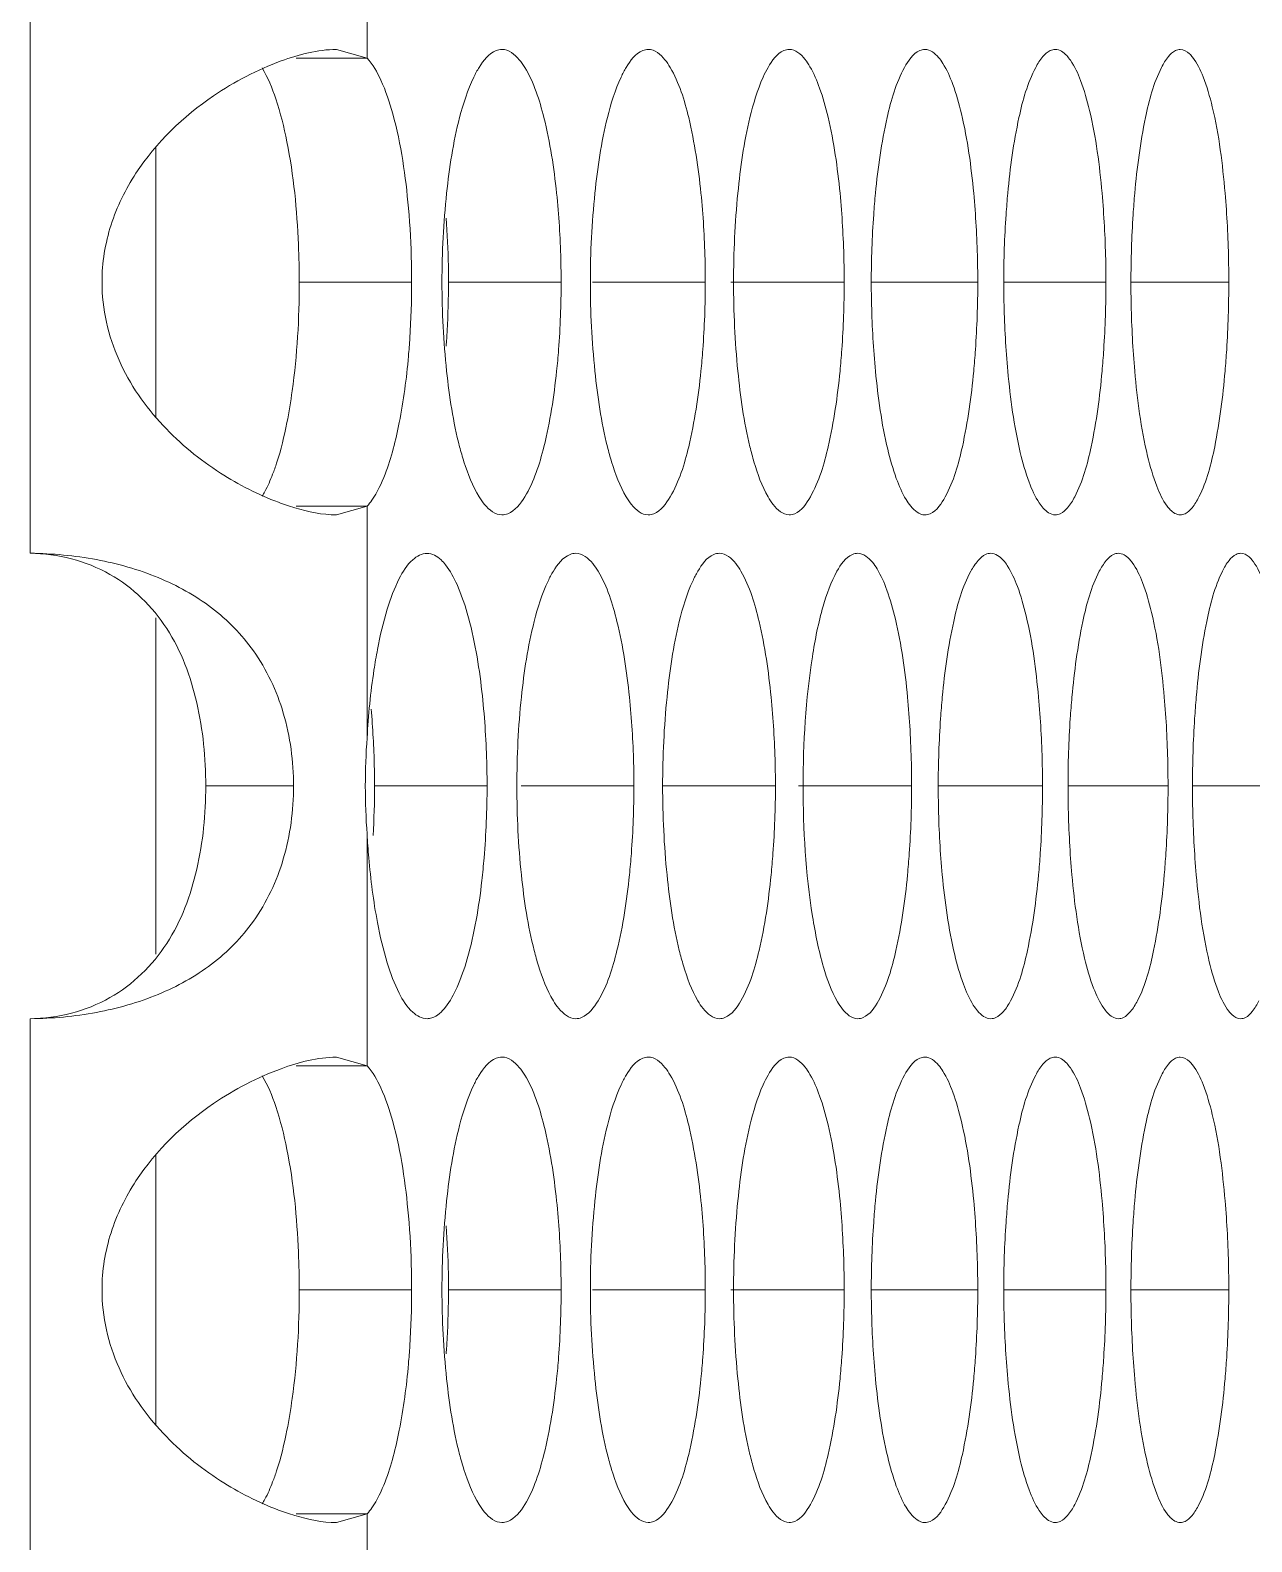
# Model space of a CAD drawing. Header units: millimetres. Extents: x 1177 to 4147, y 93 to 2194.
# Drawn here: x 2891.19 to 2906.93, y 1622.15 to 1641.64 of the extents above; entities that cross this region are included whole.
import ezdxf

# ---------------------------------------------------------------- set-up
doc = ezdxf.new("R2010")
doc.units = ezdxf.units.MM
doc.header["$LTSCALE"] = 0.1
doc.layers.get('0').update_dxf_attribs({"lineweight": 13})
doc.layers.add('标注', color=251, linetype='Continuous', lineweight=9)

msp = doc.modelspace()

# ---------------------------------------------------------------- linework, layer by layer
for p, q in [((2895.532, 1641.277), (2895.532, 1644.264)), ((2891.191, 1634.895), (2891.191, 1641.885)), ((2895.532, 1632.516), (2895.532, 1635.503)), ((2895.532, 1628.287), (2895.532, 1631.274)), ((2891.191, 1621.904), (2891.191, 1628.895)), ((2895.532, 1619.526), (2895.532, 1622.512))]:
    msp.add_line(p, q)
at = {"layer": '标注'}
for p, q in [((2894.616, 1641.277), (2895.532, 1641.277)), ((2895.532, 1641.277), (2895.137, 1641.39)), ((2892.81, 1640.128), (2892.81, 1636.652)), ((2894.658, 1638.39), (2896.106, 1638.39)), ((2896.581, 1638.39), (2898.032, 1638.39)), ((2898.435, 1638.39), (2899.89, 1638.39)), ((2900.221, 1638.39), (2901.68, 1638.39)), ((2902.029, 1638.39), (2903.401, 1638.39)), ((2903.736, 1638.39), (2905.053, 1638.39)), ((2905.375, 1638.39), (2906.636, 1638.39)), ((2894.616, 1635.503), (2895.532, 1635.503)), ((2895.137, 1635.39), (2895.532, 1635.503)), ((2892.81, 1634.062), (2892.81, 1629.727)), ((2893.453, 1631.895), (2894.584, 1631.895)), ((2895.628, 1631.895), (2897.078, 1631.895)), ((2897.516, 1631.895), (2898.97, 1631.895)), ((2899.337, 1631.895), (2900.794, 1631.895)), ((2901.089, 1631.895), (2902.549, 1631.895)), ((2902.892, 1631.895), (2904.235, 1631.895)), ((2904.564, 1631.895), (2905.853, 1631.895)), ((2906.168, 1631.895), (2907.402, 1631.895)), ((2894.616, 1628.287), (2895.532, 1628.287)), ((2895.532, 1628.287), (2895.137, 1628.399)), ((2892.81, 1627.138), (2892.81, 1623.661)), ((2894.658, 1625.4), (2896.106, 1625.4)), ((2896.581, 1625.4), (2898.032, 1625.4)), ((2898.435, 1625.4), (2899.89, 1625.4)), ((2900.221, 1625.4), (2901.68, 1625.4)), ((2902.029, 1625.4), (2903.401, 1625.4)), ((2903.736, 1625.4), (2905.053, 1625.4)), ((2905.375, 1625.4), (2906.636, 1625.4)), ((2894.616, 1622.512), (2895.532, 1622.512)), ((2895.137, 1622.4), (2895.532, 1622.512))]:
    msp.add_line(p, q, dxfattribs=at)
for centre, radius, start, end in [((2904.136, 1631.887), 8.627, 175.8208, 179.9495), ((2904.136, 1631.902), 8.627, 180.0505, 184.1792), ((2884.338, 1631.894), 11.29, 356.7614, 0.0035)]:
    msp.add_arc(centre, radius, start, end, dxfattribs=at)
for points, knots in [([(2895.137, 1641.39), (2894.895, 1641.389), (2894.332, 1641.24), (2893.824, 1640.976), (2893.553, 1640.792)], [0, 0, 0, 0, 0.425121, 1, 1, 1, 1]), ([(2896.065, 1639.344), (2896.029, 1639.754), (2895.951, 1640.319), (2895.738, 1640.96), (2895.608, 1641.196), (2895.532, 1641.277)], [0, 0, 0, 0, 0.608781, 0.835781, 1, 1, 1, 1]), ([(2897.27, 1641.39), (2897.244, 1641.39), (2897.116, 1641.361), (2897.03, 1641.246), (2896.976, 1641.158)], [0, 0, 0, 0, 0.199148, 1, 1, 1, 1]), ([(2897.563, 1641.158), (2897.541, 1641.193), (2897.472, 1641.295), (2897.356, 1641.39), (2897.27, 1641.39)], [0, 0, 0, 0, 0.321082, 1, 1, 1, 1]), ([(2899.155, 1641.39), (2899.131, 1641.39), (2899.005, 1641.36), (2898.923, 1641.245), (2898.871, 1641.158)], [0, 0, 0, 0, 0.196477, 1, 1, 1, 1]), ([(2899.437, 1641.158), (2899.417, 1641.193), (2899.351, 1641.294), (2899.239, 1641.39), (2899.155, 1641.39)], [0, 0, 0, 0, 0.324295, 1, 1, 1, 1]), ([(2900.972, 1641.39), (2900.948, 1641.39), (2900.825, 1641.359), (2900.748, 1641.244), (2900.699, 1641.158)], [0, 0, 0, 0, 0.193636, 1, 1, 1, 1]), ([(2901.239, 1641.167), (2901.22, 1641.2), (2901.158, 1641.297), (2901.052, 1641.39), (2900.972, 1641.39)], [0, 0, 0, 0, 0.326204, 1, 1, 1, 1]), ([(2902.72, 1641.39), (2902.698, 1641.39), (2902.577, 1641.358), (2902.505, 1641.243), (2902.458, 1641.158)], [0, 0, 0, 0, 0.190615, 1, 1, 1, 1]), ([(2902.951, 1641.21), (2902.934, 1641.237), (2902.879, 1641.317), (2902.788, 1641.39), (2902.72, 1641.39)], [0, 0, 0, 0, 0.321102, 1, 1, 1, 1]), ([(2904.4, 1641.39), (2904.378, 1641.39), (2904.315, 1641.373), (2904.225, 1641.29), (2904.174, 1641.207), (2904.148, 1641.158)], [0, 0, 0, 0, 0.185665, 0.530478, 1, 1, 1, 1]), ([(2904.595, 1641.251), (2904.58, 1641.272), (2904.532, 1641.336), (2904.456, 1641.39), (2904.4, 1641.39)], [0, 0, 0, 0, 0.314447, 1, 1, 1, 1]), ([(2906.011, 1641.39), (2905.99, 1641.39), (2905.928, 1641.373), (2905.843, 1641.289), (2905.794, 1641.207), (2905.769, 1641.158)], [0, 0, 0, 0, 0.182292, 0.52599, 1, 1, 1, 1]), ([(2906.17, 1641.289), (2906.158, 1641.305), (2906.117, 1641.352), (2906.055, 1641.39), (2906.011, 1641.39)], [0, 0, 0, 0, 0.305886, 1, 1, 1, 1]), ([(2906.588, 1639.537), (2906.556, 1639.911), (2906.495, 1640.421), (2906.328, 1641.003), (2906.229, 1641.215), (2906.17, 1641.289)], [0, 0, 0, 0, 0.619614, 0.843153, 1, 1, 1, 1]), ([(2894.499, 1640.201), (2894.462, 1640.388), (2894.382, 1640.713), (2894.255, 1641.027), (2894.179, 1641.151)], [0, 0, 0, 0, 0.568754, 1, 1, 1, 1]), ([(2896.976, 1641.158), (2896.95, 1641.118), (2896.841, 1640.913), (2896.77, 1640.689), (2896.724, 1640.511)], [0, 0, 0, 0, 0.20579, 1, 1, 1, 1]), ([(2897.974, 1639.537), (2897.94, 1639.865), (2897.855, 1640.417), (2897.683, 1640.961), (2897.563, 1641.158)], [0, 0, 0, 0, 0.587706, 1, 1, 1, 1]), ([(2898.871, 1641.158), (2898.847, 1641.118), (2898.741, 1640.912), (2898.673, 1640.689), (2898.629, 1640.511)], [0, 0, 0, 0, 0.205098, 1, 1, 1, 1]), ([(2899.834, 1639.537), (2899.801, 1639.864), (2899.719, 1640.416), (2899.555, 1640.96), (2899.437, 1641.158)], [0, 0, 0, 0, 0.588565, 1, 1, 1, 1]), ([(2900.699, 1641.158), (2900.675, 1641.118), (2900.573, 1640.911), (2900.508, 1640.689), (2900.465, 1640.511)], [0, 0, 0, 0, 0.204414, 1, 1, 1, 1]), ([(2901.626, 1639.537), (2901.594, 1639.867), (2901.531, 1640.325), (2901.38, 1640.866), (2901.29, 1641.08), (2901.239, 1641.167)], [0, 0, 0, 0, 0.590197, 0.820528, 1, 1, 1, 1]), ([(2902.458, 1641.158), (2902.347, 1640.959), (2902.192, 1640.414), (2902.115, 1639.864), (2902.083, 1639.537)], [0, 0, 0, 0, 0.410076, 1, 1, 1, 1]), ([(2903.349, 1639.537), (2903.316, 1639.881), (2903.254, 1640.356), (2903.098, 1640.912), (2903.004, 1641.126), (2902.951, 1641.21)], [0, 0, 0, 0, 0.598831, 0.827178, 1, 1, 1, 1]), ([(2904.148, 1641.158), (2904.041, 1640.958), (2903.893, 1640.413), (2903.818, 1639.864), (2903.788, 1639.537)], [0, 0, 0, 0, 0.409275, 1, 1, 1, 1]), ([(2905.003, 1639.537), (2904.971, 1639.896), (2904.909, 1640.388), (2904.747, 1640.957), (2904.651, 1641.171), (2904.595, 1641.251)], [0, 0, 0, 0, 0.608586, 0.834685, 1, 1, 1, 1]), ([(2905.769, 1641.158), (2905.666, 1640.957), (2905.525, 1640.412), (2905.453, 1639.864), (2905.424, 1639.537)], [0, 0, 0, 0, 0.408497, 1, 1, 1, 1]), ([(2893.553, 1640.792), (2893.164, 1640.527), (2892.628, 1640.014), (2892.197, 1639.138), (2892.116, 1638.639), (2892.116, 1638.39)], [0, 0, 0, 0, 0.48685, 0.742674, 1, 1, 1, 1]), ([(2896.724, 1640.511), (2896.642, 1640.192), (2896.533, 1639.485), (2896.497, 1638.773), (2896.497, 1638.39)], [0, 0, 0, 0, 0.462348, 1, 1, 1, 1]), ([(2898.629, 1640.511), (2898.549, 1640.191), (2898.445, 1639.485), (2898.409, 1638.773), (2898.409, 1638.39)], [0, 0, 0, 0, 0.462125, 1, 1, 1, 1]), ([(2900.465, 1640.511), (2900.388, 1640.191), (2900.288, 1639.484), (2900.254, 1638.773), (2900.254, 1638.39)], [0, 0, 0, 0, 0.461908, 1, 1, 1, 1]), ([(2894.658, 1638.39), (2894.658, 1638.551), (2894.644, 1639.157), (2894.586, 1639.764), (2894.499, 1640.201)], [0, 0, 0, 0, 0.265985, 1, 1, 1, 1]), ([(2898.032, 1638.39), (2898.032, 1638.488), (2898.027, 1638.871), (2898.004, 1639.254), (2897.974, 1639.537)], [0, 0, 0, 0, 0.255763, 1, 1, 1, 1]), ([(2899.89, 1638.39), (2899.89, 1638.488), (2899.885, 1638.871), (2899.863, 1639.254), (2899.834, 1639.537)], [0, 0, 0, 0, 0.25579, 1, 1, 1, 1]), ([(2901.68, 1638.39), (2901.68, 1638.488), (2901.675, 1638.871), (2901.653, 1639.254), (2901.626, 1639.537)], [0, 0, 0, 0, 0.255815, 1, 1, 1, 1]), ([(2902.083, 1639.537), (2902.074, 1639.445), (2902.043, 1639.063), (2902.029, 1638.68), (2902.029, 1638.39)], [0, 0, 0, 0, 0.242084, 1, 1, 1, 1]), ([(2903.401, 1638.39), (2903.401, 1638.488), (2903.396, 1638.871), (2903.375, 1639.254), (2903.349, 1639.537)], [0, 0, 0, 0, 0.25584, 1, 1, 1, 1]), ([(2903.788, 1639.537), (2903.78, 1639.445), (2903.749, 1639.063), (2903.736, 1638.68), (2903.736, 1638.39)], [0, 0, 0, 0, 0.242044, 1, 1, 1, 1]), ([(2905.053, 1638.39), (2905.053, 1638.488), (2905.048, 1638.871), (2905.028, 1639.253), (2905.003, 1639.537)], [0, 0, 0, 0, 0.255864, 1, 1, 1, 1]), ([(2905.424, 1639.537), (2905.416, 1639.445), (2905.387, 1639.063), (2905.375, 1638.68), (2905.375, 1638.39)], [0, 0, 0, 0, 0.242005, 1, 1, 1, 1]), ([(2906.636, 1638.39), (2906.636, 1638.488), (2906.632, 1638.871), (2906.612, 1639.253), (2906.588, 1639.537)], [0, 0, 0, 0, 0.255886, 1, 1, 1, 1]), ([(2896.106, 1638.39), (2896.106, 1638.471), (2896.103, 1638.789), (2896.086, 1639.107), (2896.065, 1639.344)], [0, 0, 0, 0, 0.253876, 1, 1, 1, 1]), ([(2896.581, 1638.39), (2896.581, 1638.46), (2896.578, 1638.735), (2896.566, 1639.011), (2896.551, 1639.217)], [0, 0, 0, 0, 0.252958, 1, 1, 1, 1]), ([(2892.116, 1638.39), (2892.116, 1638.046), (2892.273, 1637.357), (2892.859, 1636.523), (2893.591, 1635.924), (2894.129, 1635.65), (2894.391, 1635.552)], [0, 0, 0, 0, 0.268228, 0.532568, 0.782157, 1, 1, 1, 1]), ([(2894.499, 1636.579), (2894.526, 1636.715), (2894.623, 1637.314), (2894.658, 1637.922), (2894.658, 1638.39)], [0, 0, 0, 0, 0.228138, 1, 1, 1, 1]), ([(2896.065, 1637.436), (2896.072, 1637.514), (2896.096, 1637.831), (2896.106, 1638.15), (2896.106, 1638.39)], [0, 0, 0, 0, 0.244708, 1, 1, 1, 1]), ([(2896.497, 1638.39), (2896.497, 1638.007), (2896.533, 1637.295), (2896.642, 1636.588), (2896.724, 1636.269)], [0, 0, 0, 0, 0.537652, 1, 1, 1, 1]), ([(2896.551, 1637.563), (2896.556, 1637.631), (2896.573, 1637.906), (2896.581, 1638.182), (2896.581, 1638.39)], [0, 0, 0, 0, 0.246013, 1, 1, 1, 1]), ([(2897.974, 1637.243), (2897.984, 1637.335), (2898.018, 1637.716), (2898.032, 1638.1), (2898.032, 1638.39)], [0, 0, 0, 0, 0.24218, 1, 1, 1, 1]), ([(2898.409, 1638.39), (2898.409, 1638.007), (2898.445, 1637.295), (2898.549, 1636.589), (2898.629, 1636.269)], [0, 0, 0, 0, 0.537875, 1, 1, 1, 1]), ([(2899.834, 1637.243), (2899.843, 1637.335), (2899.876, 1637.717), (2899.89, 1638.1), (2899.89, 1638.39)], [0, 0, 0, 0, 0.242136, 1, 1, 1, 1]), ([(2900.254, 1638.39), (2900.254, 1638.007), (2900.288, 1637.296), (2900.388, 1636.589), (2900.465, 1636.269)], [0, 0, 0, 0, 0.538092, 1, 1, 1, 1]), ([(2901.626, 1637.243), (2901.635, 1637.335), (2901.666, 1637.717), (2901.68, 1638.1), (2901.68, 1638.39)], [0, 0, 0, 0, 0.242094, 1, 1, 1, 1]), ([(2902.029, 1638.39), (2902.029, 1638.292), (2902.034, 1637.909), (2902.056, 1637.526), (2902.083, 1637.243)], [0, 0, 0, 0, 0.25582, 1, 1, 1, 1]), ([(2903.349, 1637.243), (2903.357, 1637.335), (2903.388, 1637.717), (2903.401, 1638.1), (2903.401, 1638.39)], [0, 0, 0, 0, 0.242053, 1, 1, 1, 1]), ([(2903.736, 1638.39), (2903.736, 1638.292), (2903.741, 1637.909), (2903.762, 1637.526), (2903.788, 1637.243)], [0, 0, 0, 0, 0.255845, 1, 1, 1, 1]), ([(2905.003, 1637.243), (2905.011, 1637.335), (2905.04, 1637.717), (2905.053, 1638.1), (2905.053, 1638.39)], [0, 0, 0, 0, 0.242014, 1, 1, 1, 1]), ([(2905.375, 1638.39), (2905.375, 1638.292), (2905.379, 1637.909), (2905.399, 1637.527), (2905.424, 1637.243)], [0, 0, 0, 0, 0.255868, 1, 1, 1, 1]), ([(2906.588, 1637.243), (2906.596, 1637.335), (2906.624, 1637.717), (2906.636, 1638.1), (2906.636, 1638.39)], [0, 0, 0, 0, 0.241977, 1, 1, 1, 1]), ([(2895.763, 1635.914), (2895.846, 1636.129), (2895.973, 1636.634), (2896.04, 1637.149), (2896.065, 1637.436)], [0, 0, 0, 0, 0.444382, 1, 1, 1, 1]), ([(2897.563, 1635.622), (2897.683, 1635.819), (2897.855, 1636.363), (2897.94, 1636.915), (2897.974, 1637.243)], [0, 0, 0, 0, 0.412294, 1, 1, 1, 1]), ([(2899.437, 1635.622), (2899.555, 1635.82), (2899.719, 1636.364), (2899.801, 1636.916), (2899.834, 1637.243)], [0, 0, 0, 0, 0.411435, 1, 1, 1, 1]), ([(2901.244, 1635.622), (2901.357, 1635.821), (2901.515, 1636.365), (2901.594, 1636.916), (2901.626, 1637.243)], [0, 0, 0, 0, 0.410597, 1, 1, 1, 1]), ([(2902.083, 1637.243), (2902.116, 1636.905), (2902.179, 1636.436), (2902.334, 1635.886), (2902.426, 1635.673), (2902.478, 1635.587)], [0, 0, 0, 0, 0.595352, 0.824536, 1, 1, 1, 1]), ([(2902.982, 1635.622), (2903.091, 1635.822), (2903.243, 1636.366), (2903.318, 1636.916), (2903.349, 1637.243)], [0, 0, 0, 0, 0.409781, 1, 1, 1, 1]), ([(2903.788, 1637.243), (2903.821, 1636.89), (2903.884, 1636.404), (2904.044, 1635.84), (2904.139, 1635.626), (2904.194, 1635.544)], [0, 0, 0, 0, 0.604767, 0.831791, 1, 1, 1, 1]), ([(2904.651, 1635.622), (2904.756, 1635.823), (2904.901, 1636.367), (2904.974, 1636.916), (2905.003, 1637.243)], [0, 0, 0, 0, 0.408988, 1, 1, 1, 1]), ([(2905.424, 1637.243), (2905.457, 1636.875), (2905.52, 1636.371), (2905.685, 1635.794), (2905.783, 1635.581), (2905.84, 1635.504)], [0, 0, 0, 0, 0.615423, 0.839991, 1, 1, 1, 1]), ([(2906.251, 1635.622), (2906.353, 1635.824), (2906.491, 1636.368), (2906.56, 1636.916), (2906.588, 1637.243)], [0, 0, 0, 0, 0.408219, 1, 1, 1, 1]), ([(2894.315, 1635.914), (2894.334, 1635.961), (2894.41, 1636.179), (2894.464, 1636.404), (2894.499, 1636.579)], [0, 0, 0, 0, 0.222237, 1, 1, 1, 1]), ([(2896.724, 1636.269), (2896.741, 1636.203), (2896.805, 1635.981), (2896.889, 1635.761), (2896.976, 1635.622)], [0, 0, 0, 0, 0.294324, 1, 1, 1, 1]), ([(2898.629, 1636.269), (2898.645, 1636.203), (2898.707, 1635.981), (2898.788, 1635.761), (2898.871, 1635.622)], [0, 0, 0, 0, 0.294922, 1, 1, 1, 1]), ([(2900.465, 1636.269), (2900.481, 1636.203), (2900.54, 1635.982), (2900.618, 1635.762), (2900.699, 1635.622)], [0, 0, 0, 0, 0.29551, 1, 1, 1, 1]), ([(2894.179, 1635.629), (2894.192, 1635.65), (2894.244, 1635.741), (2894.286, 1635.837), (2894.315, 1635.914)], [0, 0, 0, 0, 0.224904, 1, 1, 1, 1]), ([(2895.532, 1635.503), (2895.554, 1635.526), (2895.652, 1635.651), (2895.718, 1635.797), (2895.763, 1635.914)], [0, 0, 0, 0, 0.205277, 1, 1, 1, 1]), ([(2896.976, 1635.622), (2896.997, 1635.587), (2897.067, 1635.485), (2897.184, 1635.39), (2897.27, 1635.39)], [0, 0, 0, 0, 0.321073, 1, 1, 1, 1]), ([(2897.27, 1635.39), (2897.295, 1635.39), (2897.424, 1635.419), (2897.509, 1635.535), (2897.563, 1635.622)], [0, 0, 0, 0, 0.199481, 1, 1, 1, 1]), ([(2898.871, 1635.622), (2898.892, 1635.587), (2898.959, 1635.486), (2899.071, 1635.39), (2899.155, 1635.39)], [0, 0, 0, 0, 0.324264, 1, 1, 1, 1]), ([(2899.155, 1635.39), (2899.18, 1635.39), (2899.306, 1635.42), (2899.386, 1635.535), (2899.437, 1635.622)], [0, 0, 0, 0, 0.196798, 1, 1, 1, 1]), ([(2900.699, 1635.622), (2900.719, 1635.587), (2900.782, 1635.487), (2900.89, 1635.39), (2900.972, 1635.39)], [0, 0, 0, 0, 0.327612, 1, 1, 1, 1]), ([(2900.972, 1635.39), (2900.996, 1635.39), (2901.119, 1635.421), (2901.195, 1635.536), (2901.244, 1635.622)], [0, 0, 0, 0, 0.193945, 1, 1, 1, 1]), ([(2902.72, 1635.39), (2902.743, 1635.39), (2902.864, 1635.421), (2902.935, 1635.537), (2902.982, 1635.622)], [0, 0, 0, 0, 0.190909, 1, 1, 1, 1]), ([(2904.4, 1635.39), (2904.422, 1635.39), (2904.485, 1635.407), (2904.574, 1635.49), (2904.625, 1635.573), (2904.651, 1635.622)], [0, 0, 0, 0, 0.185919, 0.530524, 1, 1, 1, 1]), ([(2906.011, 1635.39), (2906.032, 1635.39), (2906.093, 1635.407), (2906.178, 1635.491), (2906.226, 1635.573), (2906.251, 1635.622)], [0, 0, 0, 0, 0.18253, 0.526009, 1, 1, 1, 1]), ([(2894.391, 1635.552), (2894.459, 1635.526), (2894.701, 1635.444), (2894.955, 1635.391), (2895.137, 1635.39)], [0, 0, 0, 0, 0.288359, 1, 1, 1, 1]), ([(2902.478, 1635.587), (2902.496, 1635.557), (2902.553, 1635.471), (2902.649, 1635.39), (2902.72, 1635.39)], [0, 0, 0, 0, 0.324647, 1, 1, 1, 1]), ([(2904.194, 1635.544), (2904.209, 1635.521), (2904.259, 1635.452), (2904.34, 1635.39), (2904.4, 1635.39)], [0, 0, 0, 0, 0.318608, 1, 1, 1, 1]), ([(2905.84, 1635.504), (2905.853, 1635.487), (2905.896, 1635.434), (2905.963, 1635.39), (2906.011, 1635.39)], [0, 0, 0, 0, 0.310747, 1, 1, 1, 1]), ([(2894.067, 1633.638), (2893.918, 1633.848), (2893.546, 1634.226), (2892.84, 1634.615), (2892.04, 1634.84), (2891.477, 1634.892), (2891.191, 1634.895)], [0, 0, 0, 0, 0.237278, 0.48061, 0.736199, 1, 1, 1, 1]), ([(2893.453, 1631.895), (2893.453, 1632.255), (2893.385, 1632.96), (2893.02, 1633.958), (2892.252, 1634.714), (2891.545, 1634.89), (2891.191, 1634.895)], [0, 0, 0, 0, 0.257867, 0.504597, 0.746083, 1, 1, 1, 1]), ([(2896.304, 1634.894), (2896.237, 1634.894), (2896.078, 1634.801), (2895.918, 1634.536), (2895.77, 1634.142), (2895.699, 1633.83), (2895.666, 1633.654)], [0, 0, 0, 0, 0.138263, 0.343336, 0.632179, 1, 1, 1, 1]), ([(2896.542, 1634.746), (2896.525, 1634.769), (2896.463, 1634.84), (2896.37, 1634.894), (2896.304, 1634.894)], [0, 0, 0, 0, 0.303752, 1, 1, 1, 1]), ([(2898.221, 1634.895), (2898.196, 1634.895), (2898.069, 1634.865), (2897.985, 1634.75), (2897.932, 1634.663)], [0, 0, 0, 0, 0.197833, 1, 1, 1, 1]), ([(2898.509, 1634.663), (2898.488, 1634.698), (2898.42, 1634.8), (2898.306, 1634.895), (2898.221, 1634.895)], [0, 0, 0, 0, 0.322669, 1, 1, 1, 1]), ([(2900.072, 1634.895), (2900.048, 1634.895), (2899.923, 1634.865), (2899.844, 1634.749), (2899.794, 1634.663)], [0, 0, 0, 0, 0.195078, 1, 1, 1, 1]), ([(2900.349, 1634.663), (2900.329, 1634.698), (2900.265, 1634.798), (2900.155, 1634.895), (2900.072, 1634.895)], [0, 0, 0, 0, 0.32596, 1, 1, 1, 1]), ([(2901.855, 1634.895), (2901.832, 1634.895), (2901.71, 1634.864), (2901.635, 1634.749), (2901.587, 1634.663)], [0, 0, 0, 0, 0.192149, 1, 1, 1, 1]), ([(2902.104, 1634.693), (2902.086, 1634.723), (2902.027, 1634.812), (2901.928, 1634.895), (2901.855, 1634.895)], [0, 0, 0, 0, 0.323826, 1, 1, 1, 1]), ([(2903.569, 1634.895), (2903.546, 1634.895), (2903.482, 1634.878), (2903.39, 1634.795), (2903.338, 1634.712), (2903.311, 1634.663)], [0, 0, 0, 0, 0.187277, 0.53264, 1, 1, 1, 1]), ([(2903.782, 1634.736), (2903.766, 1634.76), (2903.714, 1634.831), (2903.63, 1634.895), (2903.569, 1634.895)], [0, 0, 0, 0, 0.31799, 1, 1, 1, 1]), ([(2905.214, 1634.895), (2905.192, 1634.895), (2905.13, 1634.878), (2905.042, 1634.794), (2904.993, 1634.712), (2904.967, 1634.663)], [0, 0, 0, 0, 0.184004, 0.528262, 1, 1, 1, 1]), ([(2905.391, 1634.776), (2905.378, 1634.794), (2905.333, 1634.849), (2905.264, 1634.895), (2905.214, 1634.895)], [0, 0, 0, 0, 0.310426, 1, 1, 1, 1]), ([(2906.79, 1634.895), (2906.77, 1634.895), (2906.709, 1634.878), (2906.625, 1634.794), (2906.578, 1634.712), (2906.554, 1634.663)], [0, 0, 0, 0, 0.180528, 0.523661, 1, 1, 1, 1]), ([(2906.932, 1634.812), (2906.921, 1634.825), (2906.883, 1634.865), (2906.829, 1634.895), (2906.79, 1634.895)], [0, 0, 0, 0, 0.300787, 1, 1, 1, 1]), ([(2897.011, 1633.114), (2896.972, 1633.454), (2896.897, 1633.924), (2896.712, 1634.465), (2896.604, 1634.669), (2896.542, 1634.746)], [0, 0, 0, 0, 0.599408, 0.827175, 1, 1, 1, 1]), ([(2897.932, 1634.663), (2897.907, 1634.622), (2897.799, 1634.417), (2897.73, 1634.194), (2897.685, 1634.015)], [0, 0, 0, 0, 0.205443, 1, 1, 1, 1]), ([(2898.912, 1633.042), (2898.879, 1633.369), (2898.796, 1633.921), (2898.628, 1634.466), (2898.509, 1634.663)], [0, 0, 0, 0, 0.588138, 1, 1, 1, 1]), ([(2899.794, 1634.663), (2899.77, 1634.622), (2899.665, 1634.416), (2899.599, 1634.193), (2899.555, 1634.015)], [0, 0, 0, 0, 0.204755, 1, 1, 1, 1]), ([(2900.738, 1633.042), (2900.706, 1633.369), (2900.626, 1633.92), (2900.464, 1634.465), (2900.349, 1634.663)], [0, 0, 0, 0, 0.588987, 1, 1, 1, 1]), ([(2901.587, 1634.663), (2901.507, 1634.523), (2901.379, 1634.157), (2901.196, 1633.234), (2901.15, 1632.452), (2901.15, 1631.895)], [0, 0, 0, 0, 0.171591, 0.407652, 1, 1, 1, 1]), ([(2902.496, 1633.042), (2902.464, 1633.379), (2902.401, 1633.846), (2902.247, 1634.394), (2902.156, 1634.607), (2902.104, 1634.693)], [0, 0, 0, 0, 0.594383, 0.823753, 1, 1, 1, 1]), ([(2903.311, 1634.663), (2903.202, 1634.463), (2903.051, 1633.918), (2902.975, 1633.369), (2902.944, 1633.042)], [0, 0, 0, 0, 0.409673, 1, 1, 1, 1]), ([(2904.184, 1633.042), (2904.152, 1633.393), (2904.09, 1633.877), (2903.931, 1634.439), (2903.836, 1634.653), (2903.782, 1634.736)], [0, 0, 0, 0, 0.603559, 0.830818, 1, 1, 1, 1]), ([(2904.967, 1634.663), (2904.862, 1634.462), (2904.717, 1633.917), (2904.644, 1633.369), (2904.615, 1633.042)], [0, 0, 0, 0, 0.408883, 1, 1, 1, 1]), ([(2905.804, 1633.042), (2905.772, 1633.408), (2905.71, 1633.91), (2905.546, 1634.485), (2905.448, 1634.698), (2905.391, 1634.776)], [0, 0, 0, 0, 0.613931, 0.838792, 1, 1, 1, 1]), ([(2906.554, 1634.663), (2906.453, 1634.461), (2906.315, 1633.917), (2906.245, 1633.369), (2906.217, 1633.042)], [0, 0, 0, 0, 0.408118, 1, 1, 1, 1]), ([(2907.355, 1633.042), (2907.337, 1633.249), (2907.296, 1633.629), (2907.205, 1634.142), (2907.092, 1634.53), (2906.992, 1634.741), (2906.932, 1634.812)], [0, 0, 0, 0, 0.338668, 0.625811, 0.847843, 1, 1, 1, 1]), ([(2897.685, 1634.015), (2897.604, 1633.696), (2897.497, 1632.99), (2897.462, 1632.278), (2897.462, 1631.895)], [0, 0, 0, 0, 0.462235, 1, 1, 1, 1]), ([(2899.555, 1634.015), (2899.477, 1633.696), (2899.375, 1632.989), (2899.34, 1632.278), (2899.34, 1631.895)], [0, 0, 0, 0, 0.462016, 1, 1, 1, 1]), ([(2894.584, 1631.895), (2894.584, 1632.211), (2894.504, 1632.829), (2894.239, 1633.396), (2894.067, 1633.638)], [0, 0, 0, 0, 0.515812, 1, 1, 1, 1]), ([(2895.666, 1633.654), (2895.649, 1633.567), (2895.585, 1633.19), (2895.548, 1632.809), (2895.532, 1632.516)], [0, 0, 0, 0, 0.233018, 1, 1, 1, 1]), ([(2897.078, 1631.895), (2897.078, 1631.999), (2897.072, 1632.406), (2897.045, 1632.813), (2897.011, 1633.114)], [0, 0, 0, 0, 0.256515, 1, 1, 1, 1]), ([(2898.97, 1631.895), (2898.97, 1631.993), (2898.965, 1632.376), (2898.942, 1632.759), (2898.912, 1633.042)], [0, 0, 0, 0, 0.255777, 1, 1, 1, 1]), ([(2900.794, 1631.895), (2900.794, 1631.993), (2900.789, 1632.376), (2900.766, 1632.758), (2900.738, 1633.042)], [0, 0, 0, 0, 0.255803, 1, 1, 1, 1]), ([(2902.549, 1631.895), (2902.549, 1631.993), (2902.544, 1632.376), (2902.523, 1632.758), (2902.496, 1633.042)], [0, 0, 0, 0, 0.255828, 1, 1, 1, 1]), ([(2902.944, 1633.042), (2902.936, 1632.95), (2902.905, 1632.568), (2902.892, 1632.185), (2902.892, 1631.895)], [0, 0, 0, 0, 0.242063, 1, 1, 1, 1]), ([(2904.235, 1631.895), (2904.235, 1631.993), (2904.231, 1632.376), (2904.21, 1632.758), (2904.184, 1633.042)], [0, 0, 0, 0, 0.255852, 1, 1, 1, 1]), ([(2904.615, 1633.042), (2904.606, 1632.95), (2904.577, 1632.568), (2904.564, 1632.185), (2904.564, 1631.895)], [0, 0, 0, 0, 0.242024, 1, 1, 1, 1]), ([(2905.853, 1631.895), (2905.853, 1631.993), (2905.849, 1632.376), (2905.829, 1632.758), (2905.804, 1633.042)], [0, 0, 0, 0, 0.255875, 1, 1, 1, 1]), ([(2906.217, 1633.042), (2906.209, 1632.95), (2906.18, 1632.568), (2906.168, 1632.185), (2906.168, 1631.895)], [0, 0, 0, 0, 0.241986, 1, 1, 1, 1]), ([(2895.628, 1631.895), (2895.628, 1631.979), (2895.624, 1632.31), (2895.606, 1632.641), (2895.584, 1632.887)], [0, 0, 0, 0, 0.254236, 1, 1, 1, 1]), ([(2891.191, 1628.895), (2891.545, 1628.899), (2892.252, 1629.076), (2893.02, 1629.832), (2893.385, 1630.829), (2893.453, 1631.535), (2893.453, 1631.895)], [0, 0, 0, 0, 0.253917, 0.495403, 0.742133, 1, 1, 1, 1]), ([(2894.067, 1630.151), (2894.239, 1630.393), (2894.504, 1630.961), (2894.584, 1631.578), (2894.584, 1631.895)], [0, 0, 0, 0, 0.484188, 1, 1, 1, 1]), ([(2897.011, 1630.676), (2897.022, 1630.773), (2897.061, 1631.179), (2897.078, 1631.586), (2897.078, 1631.895)], [0, 0, 0, 0, 0.241125, 1, 1, 1, 1]), ([(2897.462, 1631.895), (2897.462, 1631.512), (2897.497, 1630.8), (2897.604, 1630.093), (2897.685, 1629.774)], [0, 0, 0, 0, 0.537765, 1, 1, 1, 1]), ([(2898.912, 1630.748), (2898.922, 1630.84), (2898.956, 1631.221), (2898.97, 1631.605), (2898.97, 1631.895)], [0, 0, 0, 0, 0.242158, 1, 1, 1, 1]), ([(2899.34, 1631.895), (2899.34, 1631.512), (2899.375, 1630.8), (2899.477, 1630.094), (2899.555, 1629.774)], [0, 0, 0, 0, 0.537984, 1, 1, 1, 1]), ([(2900.738, 1630.748), (2900.747, 1630.84), (2900.78, 1631.221), (2900.794, 1631.605), (2900.794, 1631.895)], [0, 0, 0, 0, 0.242115, 1, 1, 1, 1]), ([(2901.15, 1631.895), (2901.15, 1631.333), (2901.197, 1630.545), (2901.383, 1629.618), (2901.513, 1629.253), (2901.594, 1629.114)], [0, 0, 0, 0, 0.594289, 0.829953, 1, 1, 1, 1]), ([(2902.496, 1630.748), (2902.504, 1630.84), (2902.536, 1631.221), (2902.549, 1631.605), (2902.549, 1631.895)], [0, 0, 0, 0, 0.242073, 1, 1, 1, 1]), ([(2902.892, 1631.895), (2902.892, 1631.797), (2902.896, 1631.414), (2902.917, 1631.031), (2902.944, 1630.748)], [0, 0, 0, 0, 0.255833, 1, 1, 1, 1]), ([(2904.184, 1630.748), (2904.193, 1630.84), (2904.223, 1631.222), (2904.235, 1631.605), (2904.235, 1631.895)], [0, 0, 0, 0, 0.242033, 1, 1, 1, 1]), ([(2904.564, 1631.895), (2904.564, 1631.797), (2904.569, 1631.414), (2904.589, 1631.031), (2904.615, 1630.748)], [0, 0, 0, 0, 0.255857, 1, 1, 1, 1]), ([(2905.804, 1630.748), (2905.812, 1630.84), (2905.841, 1631.222), (2905.853, 1631.605), (2905.853, 1631.895)], [0, 0, 0, 0, 0.241995, 1, 1, 1, 1]), ([(2906.168, 1631.895), (2906.168, 1631.797), (2906.172, 1631.414), (2906.192, 1631.031), (2906.217, 1630.748)], [0, 0, 0, 0, 0.25588, 1, 1, 1, 1]), ([(2895.532, 1631.274), (2895.538, 1631.173), (2895.565, 1630.791), (2895.613, 1630.411), (2895.666, 1630.135)], [0, 0, 0, 0, 0.264818, 1, 1, 1, 1]), ([(2898.509, 1629.127), (2898.628, 1629.324), (2898.796, 1629.868), (2898.879, 1630.42), (2898.912, 1630.748)], [0, 0, 0, 0, 0.411862, 1, 1, 1, 1]), ([(2900.349, 1629.127), (2900.464, 1629.325), (2900.626, 1629.869), (2900.706, 1630.42), (2900.738, 1630.748)], [0, 0, 0, 0, 0.411013, 1, 1, 1, 1]), ([(2902.121, 1629.127), (2902.233, 1629.326), (2902.388, 1629.871), (2902.465, 1630.421), (2902.496, 1630.748)], [0, 0, 0, 0, 0.410186, 1, 1, 1, 1]), ([(2902.944, 1630.748), (2902.977, 1630.402), (2903.04, 1629.925), (2903.198, 1629.368), (2903.291, 1629.154), (2903.344, 1629.07)], [0, 0, 0, 0, 0.599914, 0.828052, 1, 1, 1, 1]), ([(2903.825, 1629.127), (2903.932, 1629.327), (2904.08, 1629.872), (2904.154, 1630.421), (2904.184, 1630.748)], [0, 0, 0, 0, 0.409381, 1, 1, 1, 1]), ([(2904.615, 1630.748), (2904.647, 1630.387), (2904.71, 1629.892), (2904.873, 1629.322), (2904.97, 1629.109), (2905.026, 1629.029)], [0, 0, 0, 0, 0.60993, 0.835766, 1, 1, 1, 1]), ([(2905.46, 1629.127), (2905.563, 1629.328), (2905.705, 1629.873), (2905.775, 1630.421), (2905.804, 1630.748)], [0, 0, 0, 0, 0.4086, 1, 1, 1, 1]), ([(2906.217, 1630.748), (2906.249, 1630.372), (2906.312, 1629.859), (2906.48, 1629.276), (2906.579, 1629.064), (2906.638, 1628.991)], [0, 0, 0, 0, 0.621267, 0.84448, 1, 1, 1, 1]), ([(2896.542, 1629.043), (2896.604, 1629.121), (2896.712, 1629.325), (2896.897, 1629.866), (2896.972, 1630.336), (2897.011, 1630.676)], [0, 0, 0, 0, 0.172825, 0.400592, 1, 1, 1, 1]), ([(2891.191, 1628.895), (2891.477, 1628.897), (2892.04, 1628.949), (2892.84, 1629.175), (2893.546, 1629.564), (2893.918, 1629.942), (2894.067, 1630.151)], [0, 0, 0, 0, 0.263801, 0.51939, 0.762722, 1, 1, 1, 1]), ([(2895.666, 1630.135), (2895.699, 1629.96), (2895.77, 1629.648), (2895.918, 1629.254), (2896.078, 1628.989), (2896.237, 1628.895), (2896.304, 1628.895)], [0, 0, 0, 0, 0.367821, 0.656664, 0.861737, 1, 1, 1, 1]), ([(2897.685, 1629.774), (2897.702, 1629.708), (2897.764, 1629.486), (2897.847, 1629.266), (2897.932, 1629.127)], [0, 0, 0, 0, 0.294624, 1, 1, 1, 1]), ([(2899.555, 1629.774), (2899.572, 1629.708), (2899.632, 1629.486), (2899.711, 1629.267), (2899.794, 1629.127)], [0, 0, 0, 0, 0.295217, 1, 1, 1, 1]), ([(2896.304, 1628.895), (2896.325, 1628.895), (2896.421, 1628.911), (2896.496, 1628.984), (2896.542, 1629.043)], [0, 0, 0, 0, 0.213946, 1, 1, 1, 1]), ([(2897.932, 1629.127), (2897.953, 1629.092), (2898.022, 1628.99), (2898.136, 1628.895), (2898.221, 1628.895)], [0, 0, 0, 0, 0.32265, 1, 1, 1, 1]), ([(2898.221, 1628.895), (2898.246, 1628.895), (2898.373, 1628.924), (2898.456, 1629.04), (2898.509, 1629.127)], [0, 0, 0, 0, 0.19816, 1, 1, 1, 1]), ([(2899.794, 1629.127), (2899.814, 1629.092), (2899.879, 1628.991), (2899.989, 1628.895), (2900.072, 1628.895)], [0, 0, 0, 0, 0.325919, 1, 1, 1, 1]), ([(2900.072, 1628.895), (2900.096, 1628.895), (2900.221, 1628.925), (2900.299, 1629.04), (2900.349, 1629.127)], [0, 0, 0, 0, 0.195393, 1, 1, 1, 1]), ([(2901.594, 1629.114), (2901.613, 1629.081), (2901.674, 1628.987), (2901.777, 1628.895), (2901.855, 1628.895)], [0, 0, 0, 0, 0.327099, 1, 1, 1, 1]), ([(2901.855, 1628.895), (2901.878, 1628.895), (2902, 1628.926), (2902.074, 1629.041), (2902.121, 1629.127)], [0, 0, 0, 0, 0.19245, 1, 1, 1, 1]), ([(2903.344, 1629.07), (2903.361, 1629.044), (2903.415, 1628.966), (2903.503, 1628.895), (2903.569, 1628.895)], [0, 0, 0, 0, 0.321831, 1, 1, 1, 1]), ([(2903.569, 1628.895), (2903.591, 1628.895), (2903.655, 1628.911), (2903.747, 1628.995), (2903.798, 1629.077), (2903.825, 1629.127)], [0, 0, 0, 0, 0.187539, 0.532699, 1, 1, 1, 1]), ([(2905.026, 1629.029), (2905.04, 1629.008), (2905.087, 1628.947), (2905.16, 1628.895), (2905.214, 1628.895)], [0, 0, 0, 0, 0.31493, 1, 1, 1, 1]), ([(2905.214, 1628.895), (2905.236, 1628.895), (2905.298, 1628.912), (2905.385, 1628.995), (2905.434, 1629.077), (2905.46, 1629.127)], [0, 0, 0, 0, 0.18425, 0.528295, 1, 1, 1, 1]), ([(2906.79, 1628.895), (2906.811, 1628.895), (2906.871, 1628.912), (2906.954, 1628.996), (2907.001, 1629.078), (2907.025, 1629.127)], [0, 0, 0, 0, 0.180756, 0.523667, 1, 1, 1, 1]), ([(2906.638, 1628.991), (2906.649, 1628.976), (2906.689, 1628.931), (2906.748, 1628.895), (2906.79, 1628.895)], [0, 0, 0, 0, 0.306013, 1, 1, 1, 1]), ([(2895.137, 1628.399), (2894.895, 1628.399), (2894.332, 1628.249), (2893.824, 1627.985), (2893.553, 1627.801)], [0, 0, 0, 0, 0.425121, 1, 1, 1, 1]), ([(2896.065, 1626.354), (2896.029, 1626.763), (2895.951, 1627.328), (2895.738, 1627.969), (2895.608, 1628.206), (2895.532, 1628.287)], [0, 0, 0, 0, 0.608781, 0.835781, 1, 1, 1, 1]), ([(2897.27, 1628.4), (2897.244, 1628.4), (2897.116, 1628.37), (2897.03, 1628.255), (2896.976, 1628.168)], [0, 0, 0, 0, 0.199148, 1, 1, 1, 1]), ([(2897.563, 1628.168), (2897.541, 1628.203), (2897.472, 1628.305), (2897.356, 1628.4), (2897.27, 1628.4)], [0, 0, 0, 0, 0.321082, 1, 1, 1, 1]), ([(2899.155, 1628.4), (2899.131, 1628.4), (2899.005, 1628.37), (2898.923, 1628.254), (2898.871, 1628.168)], [0, 0, 0, 0, 0.196477, 1, 1, 1, 1]), ([(2899.437, 1628.168), (2899.417, 1628.202), (2899.351, 1628.304), (2899.239, 1628.4), (2899.155, 1628.4)], [0, 0, 0, 0, 0.324295, 1, 1, 1, 1]), ([(2900.972, 1628.4), (2900.948, 1628.4), (2900.825, 1628.369), (2900.748, 1628.254), (2900.699, 1628.168)], [0, 0, 0, 0, 0.193636, 1, 1, 1, 1]), ([(2901.239, 1628.176), (2901.22, 1628.21), (2901.158, 1628.306), (2901.052, 1628.4), (2900.972, 1628.4)], [0, 0, 0, 0, 0.326204, 1, 1, 1, 1]), ([(2902.72, 1628.4), (2902.698, 1628.4), (2902.577, 1628.368), (2902.505, 1628.253), (2902.458, 1628.168)], [0, 0, 0, 0, 0.190615, 1, 1, 1, 1]), ([(2902.951, 1628.22), (2902.934, 1628.247), (2902.879, 1628.326), (2902.788, 1628.4), (2902.72, 1628.4)], [0, 0, 0, 0, 0.321102, 1, 1, 1, 1]), ([(2903.349, 1626.547), (2903.316, 1626.891), (2903.254, 1627.366), (2903.098, 1627.921), (2903.004, 1628.135), (2902.951, 1628.22)], [0, 0, 0, 0, 0.598831, 0.827178, 1, 1, 1, 1]), ([(2904.4, 1628.4), (2904.378, 1628.4), (2904.315, 1628.383), (2904.225, 1628.3), (2904.174, 1628.217), (2904.148, 1628.168)], [0, 0, 0, 0, 0.185665, 0.530478, 1, 1, 1, 1]), ([(2904.595, 1628.261), (2904.58, 1628.282), (2904.532, 1628.345), (2904.456, 1628.4), (2904.4, 1628.4)], [0, 0, 0, 0, 0.314447, 1, 1, 1, 1]), ([(2905.003, 1626.547), (2904.971, 1626.905), (2904.909, 1627.398), (2904.747, 1627.967), (2904.651, 1628.181), (2904.595, 1628.261)], [0, 0, 0, 0, 0.608586, 0.834685, 1, 1, 1, 1]), ([(2906.011, 1628.4), (2905.99, 1628.4), (2905.928, 1628.383), (2905.843, 1628.299), (2905.794, 1628.217), (2905.769, 1628.168)], [0, 0, 0, 0, 0.182292, 0.52599, 1, 1, 1, 1]), ([(2906.17, 1628.299), (2906.158, 1628.314), (2906.117, 1628.362), (2906.055, 1628.4), (2906.011, 1628.4)], [0, 0, 0, 0, 0.305886, 1, 1, 1, 1]), ([(2906.588, 1626.547), (2906.556, 1626.921), (2906.495, 1627.431), (2906.328, 1628.012), (2906.229, 1628.224), (2906.17, 1628.299)], [0, 0, 0, 0, 0.619614, 0.843153, 1, 1, 1, 1]), ([(2894.499, 1627.21), (2894.462, 1627.397), (2894.382, 1627.723), (2894.255, 1628.037), (2894.179, 1628.16)], [0, 0, 0, 0, 0.568754, 1, 1, 1, 1]), ([(2896.976, 1628.168), (2896.95, 1628.127), (2896.841, 1627.922), (2896.77, 1627.699), (2896.724, 1627.52)], [0, 0, 0, 0, 0.20579, 1, 1, 1, 1]), ([(2897.974, 1626.547), (2897.94, 1626.874), (2897.855, 1627.427), (2897.683, 1627.971), (2897.563, 1628.168)], [0, 0, 0, 0, 0.587706, 1, 1, 1, 1]), ([(2898.871, 1628.168), (2898.847, 1628.127), (2898.741, 1627.922), (2898.673, 1627.698), (2898.629, 1627.52)], [0, 0, 0, 0, 0.205098, 1, 1, 1, 1]), ([(2899.834, 1626.547), (2899.801, 1626.874), (2899.719, 1627.425), (2899.555, 1627.97), (2899.437, 1628.168)], [0, 0, 0, 0, 0.588565, 1, 1, 1, 1]), ([(2900.699, 1628.168), (2900.675, 1628.127), (2900.573, 1627.921), (2900.508, 1627.698), (2900.465, 1627.52)], [0, 0, 0, 0, 0.204414, 1, 1, 1, 1]), ([(2901.626, 1626.547), (2901.594, 1626.877), (2901.531, 1627.335), (2901.38, 1627.876), (2901.29, 1628.089), (2901.239, 1628.176)], [0, 0, 0, 0, 0.590197, 0.820528, 1, 1, 1, 1]), ([(2902.458, 1628.168), (2902.347, 1627.968), (2902.192, 1627.424), (2902.115, 1626.874), (2902.083, 1626.547)], [0, 0, 0, 0, 0.410076, 1, 1, 1, 1]), ([(2904.148, 1628.168), (2904.041, 1627.967), (2903.893, 1627.423), (2903.818, 1626.874), (2903.788, 1626.547)], [0, 0, 0, 0, 0.409275, 1, 1, 1, 1]), ([(2905.769, 1628.168), (2905.666, 1627.966), (2905.525, 1627.422), (2905.453, 1626.873), (2905.424, 1626.547)], [0, 0, 0, 0, 0.408497, 1, 1, 1, 1]), ([(2893.553, 1627.801), (2893.164, 1627.537), (2892.628, 1627.023), (2892.197, 1626.148), (2892.116, 1625.648), (2892.116, 1625.4)], [0, 0, 0, 0, 0.48685, 0.742674, 1, 1, 1, 1]), ([(2896.724, 1627.52), (2896.642, 1627.201), (2896.533, 1626.495), (2896.497, 1625.783), (2896.497, 1625.4)], [0, 0, 0, 0, 0.462348, 1, 1, 1, 1]), ([(2898.629, 1627.52), (2898.549, 1627.201), (2898.445, 1626.494), (2898.409, 1625.782), (2898.409, 1625.4)], [0, 0, 0, 0, 0.462125, 1, 1, 1, 1]), ([(2900.465, 1627.52), (2900.388, 1627.201), (2900.288, 1626.494), (2900.254, 1625.782), (2900.254, 1625.4)], [0, 0, 0, 0, 0.461908, 1, 1, 1, 1]), ([(2894.658, 1625.4), (2894.658, 1625.561), (2894.644, 1626.167), (2894.586, 1626.774), (2894.499, 1627.21)], [0, 0, 0, 0, 0.265985, 1, 1, 1, 1]), ([(2898.032, 1625.4), (2898.032, 1625.498), (2898.027, 1625.881), (2898.004, 1626.263), (2897.974, 1626.547)], [0, 0, 0, 0, 0.255763, 1, 1, 1, 1]), ([(2899.89, 1625.4), (2899.89, 1625.498), (2899.885, 1625.881), (2899.863, 1626.263), (2899.834, 1626.547)], [0, 0, 0, 0, 0.25579, 1, 1, 1, 1]), ([(2901.68, 1625.4), (2901.68, 1625.498), (2901.675, 1625.88), (2901.653, 1626.263), (2901.626, 1626.547)], [0, 0, 0, 0, 0.255815, 1, 1, 1, 1]), ([(2902.083, 1626.547), (2902.074, 1626.455), (2902.043, 1626.073), (2902.029, 1625.69), (2902.029, 1625.4)], [0, 0, 0, 0, 0.242084, 1, 1, 1, 1]), ([(2903.401, 1625.4), (2903.401, 1625.498), (2903.396, 1625.88), (2903.375, 1626.263), (2903.349, 1626.547)], [0, 0, 0, 0, 0.25584, 1, 1, 1, 1]), ([(2903.788, 1626.547), (2903.78, 1626.455), (2903.749, 1626.073), (2903.736, 1625.69), (2903.736, 1625.4)], [0, 0, 0, 0, 0.242044, 1, 1, 1, 1]), ([(2905.053, 1625.4), (2905.053, 1625.498), (2905.048, 1625.88), (2905.028, 1626.263), (2905.003, 1626.547)], [0, 0, 0, 0, 0.255864, 1, 1, 1, 1]), ([(2905.424, 1626.547), (2905.416, 1626.455), (2905.387, 1626.073), (2905.375, 1625.69), (2905.375, 1625.4)], [0, 0, 0, 0, 0.242005, 1, 1, 1, 1]), ([(2906.636, 1625.4), (2906.636, 1625.498), (2906.632, 1625.88), (2906.612, 1626.263), (2906.588, 1626.547)], [0, 0, 0, 0, 0.255886, 1, 1, 1, 1]), ([(2896.106, 1625.4), (2896.106, 1625.48), (2896.103, 1625.799), (2896.086, 1626.117), (2896.065, 1626.354)], [0, 0, 0, 0, 0.253876, 1, 1, 1, 1]), ([(2896.581, 1625.4), (2896.581, 1625.469), (2896.578, 1625.745), (2896.566, 1626.021), (2896.551, 1626.226)], [0, 0, 0, 0, 0.252958, 1, 1, 1, 1]), ([(2892.116, 1625.4), (2892.116, 1625.056), (2892.273, 1624.366), (2892.859, 1623.533), (2893.591, 1622.934), (2894.129, 1622.659), (2894.391, 1622.561)], [0, 0, 0, 0, 0.268228, 0.532568, 0.782157, 1, 1, 1, 1]), ([(2894.499, 1623.589), (2894.526, 1623.725), (2894.623, 1624.323), (2894.658, 1624.932), (2894.658, 1625.4)], [0, 0, 0, 0, 0.228138, 1, 1, 1, 1]), ([(2896.065, 1624.446), (2896.072, 1624.523), (2896.096, 1624.841), (2896.106, 1625.159), (2896.106, 1625.4)], [0, 0, 0, 0, 0.244708, 1, 1, 1, 1]), ([(2896.497, 1625.4), (2896.497, 1625.017), (2896.533, 1624.305), (2896.642, 1623.598), (2896.724, 1623.279)], [0, 0, 0, 0, 0.537652, 1, 1, 1, 1]), ([(2896.551, 1624.573), (2896.556, 1624.641), (2896.573, 1624.916), (2896.581, 1625.192), (2896.581, 1625.4)], [0, 0, 0, 0, 0.246013, 1, 1, 1, 1]), ([(2897.974, 1624.252), (2897.984, 1624.345), (2898.018, 1624.726), (2898.032, 1625.109), (2898.032, 1625.4)], [0, 0, 0, 0, 0.24218, 1, 1, 1, 1]), ([(2898.409, 1625.4), (2898.409, 1625.017), (2898.445, 1624.305), (2898.549, 1623.598), (2898.629, 1623.279)], [0, 0, 0, 0, 0.537875, 1, 1, 1, 1]), ([(2899.834, 1624.252), (2899.843, 1624.345), (2899.876, 1624.726), (2899.89, 1625.109), (2899.89, 1625.4)], [0, 0, 0, 0, 0.242136, 1, 1, 1, 1]), ([(2900.254, 1625.4), (2900.254, 1625.017), (2900.288, 1624.305), (2900.388, 1623.599), (2900.465, 1623.279)], [0, 0, 0, 0, 0.538092, 1, 1, 1, 1]), ([(2901.626, 1624.252), (2901.635, 1624.345), (2901.666, 1624.726), (2901.68, 1625.109), (2901.68, 1625.4)], [0, 0, 0, 0, 0.242094, 1, 1, 1, 1]), ([(2902.029, 1625.4), (2902.029, 1625.302), (2902.034, 1624.919), (2902.056, 1624.536), (2902.083, 1624.252)], [0, 0, 0, 0, 0.25582, 1, 1, 1, 1]), ([(2903.349, 1624.252), (2903.357, 1624.345), (2903.388, 1624.726), (2903.401, 1625.109), (2903.401, 1625.4)], [0, 0, 0, 0, 0.242053, 1, 1, 1, 1]), ([(2903.736, 1625.4), (2903.736, 1625.302), (2903.741, 1624.919), (2903.762, 1624.536), (2903.788, 1624.252)], [0, 0, 0, 0, 0.255845, 1, 1, 1, 1]), ([(2905.003, 1624.252), (2905.011, 1624.345), (2905.04, 1624.726), (2905.053, 1625.109), (2905.053, 1625.4)], [0, 0, 0, 0, 0.242014, 1, 1, 1, 1]), ([(2905.375, 1625.4), (2905.375, 1625.302), (2905.379, 1624.919), (2905.399, 1624.536), (2905.424, 1624.252)], [0, 0, 0, 0, 0.255868, 1, 1, 1, 1]), ([(2906.588, 1624.252), (2906.596, 1624.345), (2906.624, 1624.726), (2906.636, 1625.109), (2906.636, 1625.4)], [0, 0, 0, 0, 0.241977, 1, 1, 1, 1]), ([(2895.763, 1622.924), (2895.846, 1623.139), (2895.973, 1623.644), (2896.04, 1624.159), (2896.065, 1624.446)], [0, 0, 0, 0, 0.444382, 1, 1, 1, 1]), ([(2897.563, 1622.631), (2897.683, 1622.828), (2897.855, 1623.373), (2897.94, 1623.925), (2897.974, 1624.252)], [0, 0, 0, 0, 0.412294, 1, 1, 1, 1]), ([(2899.437, 1622.631), (2899.555, 1622.829), (2899.719, 1623.374), (2899.801, 1623.925), (2899.834, 1624.252)], [0, 0, 0, 0, 0.411435, 1, 1, 1, 1]), ([(2901.244, 1622.631), (2901.357, 1622.83), (2901.515, 1623.375), (2901.594, 1623.925), (2901.626, 1624.252)], [0, 0, 0, 0, 0.410597, 1, 1, 1, 1]), ([(2902.083, 1624.252), (2902.116, 1623.914), (2902.179, 1623.446), (2902.334, 1622.896), (2902.426, 1622.682), (2902.478, 1622.597)], [0, 0, 0, 0, 0.595352, 0.824536, 1, 1, 1, 1]), ([(2902.982, 1622.631), (2903.091, 1622.831), (2903.243, 1623.376), (2903.318, 1623.926), (2903.349, 1624.252)], [0, 0, 0, 0, 0.409781, 1, 1, 1, 1]), ([(2903.788, 1624.252), (2903.821, 1623.9), (2903.884, 1623.414), (2904.044, 1622.85), (2904.139, 1622.636), (2904.194, 1622.554)], [0, 0, 0, 0, 0.604767, 0.831791, 1, 1, 1, 1]), ([(2904.651, 1622.631), (2904.756, 1622.832), (2904.901, 1623.377), (2904.974, 1623.926), (2905.003, 1624.252)], [0, 0, 0, 0, 0.408988, 1, 1, 1, 1]), ([(2905.424, 1624.252), (2905.457, 1623.884), (2905.52, 1623.381), (2905.685, 1622.804), (2905.783, 1622.591), (2905.84, 1622.514)], [0, 0, 0, 0, 0.615423, 0.839991, 1, 1, 1, 1]), ([(2906.251, 1622.631), (2906.353, 1622.833), (2906.491, 1623.378), (2906.56, 1623.926), (2906.588, 1624.252)], [0, 0, 0, 0, 0.408219, 1, 1, 1, 1]), ([(2894.315, 1622.923), (2894.334, 1622.971), (2894.41, 1623.188), (2894.464, 1623.413), (2894.499, 1623.589)], [0, 0, 0, 0, 0.222237, 1, 1, 1, 1]), ([(2896.724, 1623.279), (2896.741, 1623.213), (2896.805, 1622.99), (2896.889, 1622.77), (2896.976, 1622.631)], [0, 0, 0, 0, 0.294324, 1, 1, 1, 1]), ([(2898.629, 1623.279), (2898.645, 1623.213), (2898.707, 1622.991), (2898.788, 1622.771), (2898.871, 1622.631)], [0, 0, 0, 0, 0.294922, 1, 1, 1, 1]), ([(2900.465, 1623.279), (2900.481, 1623.213), (2900.54, 1622.991), (2900.618, 1622.772), (2900.699, 1622.631)], [0, 0, 0, 0, 0.29551, 1, 1, 1, 1]), ([(2894.179, 1622.639), (2894.192, 1622.659), (2894.244, 1622.75), (2894.286, 1622.847), (2894.315, 1622.923)], [0, 0, 0, 0, 0.224904, 1, 1, 1, 1]), ([(2895.532, 1622.512), (2895.554, 1622.536), (2895.652, 1622.661), (2895.718, 1622.807), (2895.763, 1622.924)], [0, 0, 0, 0, 0.205277, 1, 1, 1, 1]), ([(2896.976, 1622.631), (2896.997, 1622.597), (2897.067, 1622.494), (2897.184, 1622.4), (2897.27, 1622.4)], [0, 0, 0, 0, 0.321073, 1, 1, 1, 1]), ([(2897.27, 1622.4), (2897.295, 1622.4), (2897.424, 1622.429), (2897.509, 1622.544), (2897.563, 1622.631)], [0, 0, 0, 0, 0.199481, 1, 1, 1, 1]), ([(2898.871, 1622.631), (2898.892, 1622.597), (2898.959, 1622.496), (2899.071, 1622.4), (2899.155, 1622.4)], [0, 0, 0, 0, 0.324264, 1, 1, 1, 1]), ([(2899.155, 1622.4), (2899.18, 1622.4), (2899.306, 1622.429), (2899.386, 1622.545), (2899.437, 1622.631)], [0, 0, 0, 0, 0.196798, 1, 1, 1, 1]), ([(2900.699, 1622.631), (2900.719, 1622.597), (2900.782, 1622.497), (2900.89, 1622.4), (2900.972, 1622.4)], [0, 0, 0, 0, 0.327612, 1, 1, 1, 1]), ([(2900.972, 1622.4), (2900.996, 1622.4), (2901.119, 1622.43), (2901.195, 1622.546), (2901.244, 1622.631)], [0, 0, 0, 0, 0.193945, 1, 1, 1, 1]), ([(2902.478, 1622.597), (2902.496, 1622.567), (2902.553, 1622.481), (2902.649, 1622.4), (2902.72, 1622.4)], [0, 0, 0, 0, 0.324647, 1, 1, 1, 1]), ([(2902.72, 1622.4), (2902.743, 1622.4), (2902.864, 1622.431), (2902.935, 1622.546), (2902.982, 1622.631)], [0, 0, 0, 0, 0.190909, 1, 1, 1, 1]), ([(2904.4, 1622.4), (2904.422, 1622.4), (2904.485, 1622.416), (2904.574, 1622.5), (2904.625, 1622.582), (2904.651, 1622.631)], [0, 0, 0, 0, 0.185919, 0.530524, 1, 1, 1, 1]), ([(2906.011, 1622.4), (2906.032, 1622.4), (2906.093, 1622.417), (2906.178, 1622.501), (2906.226, 1622.582), (2906.251, 1622.631)], [0, 0, 0, 0, 0.18253, 0.526009, 1, 1, 1, 1]), ([(2894.391, 1622.561), (2894.459, 1622.535), (2894.701, 1622.454), (2894.955, 1622.4), (2895.137, 1622.4)], [0, 0, 0, 0, 0.288359, 1, 1, 1, 1]), ([(2904.194, 1622.554), (2904.209, 1622.531), (2904.259, 1622.461), (2904.34, 1622.4), (2904.4, 1622.4)], [0, 0, 0, 0, 0.318608, 1, 1, 1, 1]), ([(2905.84, 1622.514), (2905.853, 1622.497), (2905.896, 1622.444), (2905.963, 1622.4), (2906.011, 1622.4)], [0, 0, 0, 0, 0.310747, 1, 1, 1, 1])]:
    msp.add_open_spline(points, degree=3, knots=knots, dxfattribs=at)

doc.saveas('drawing.dxf')
